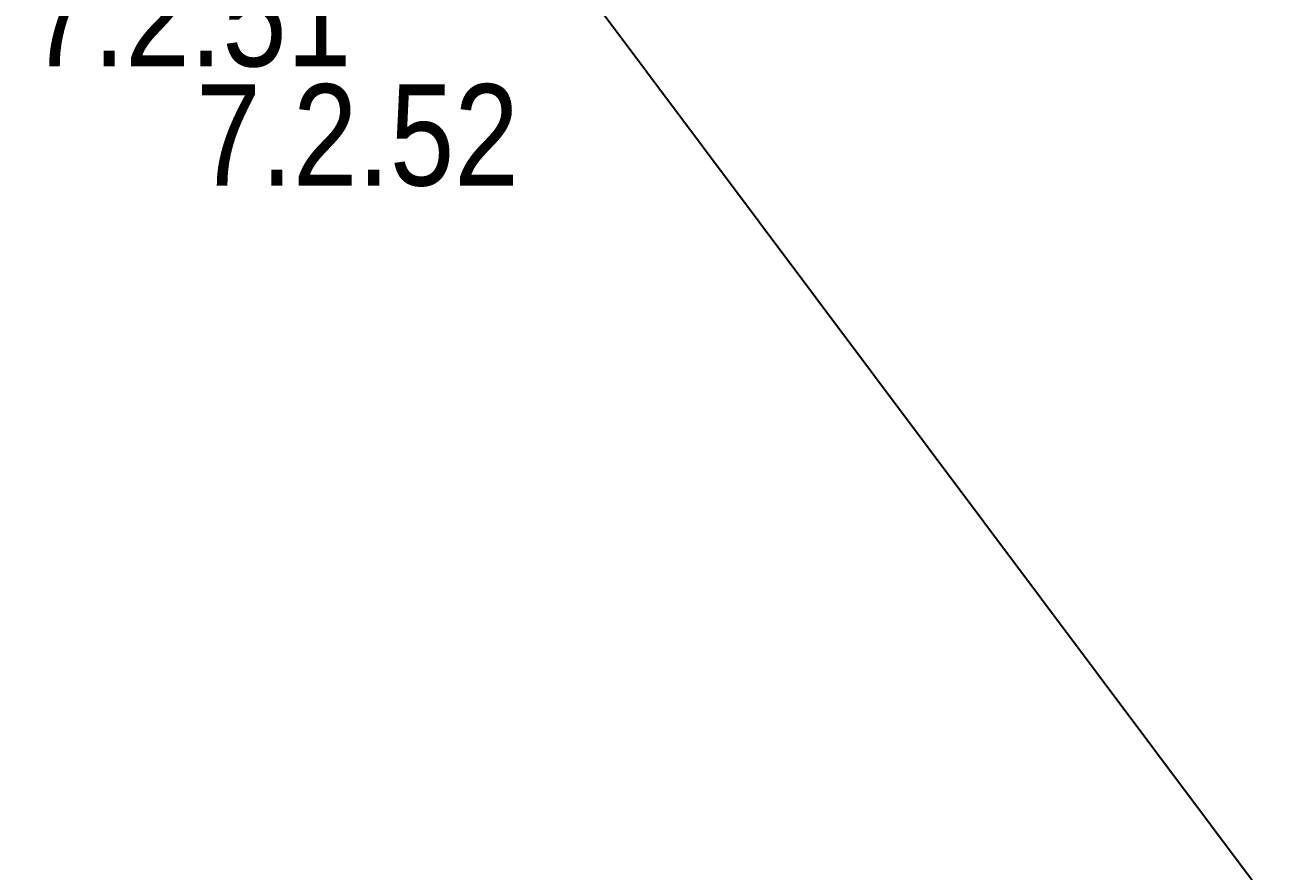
# Model space of a CAD drawing. Header units: millimetres. Extents: x -243740 to 150609, y -473655 to -165121.
# Drawn here: x 10288 to 13356, y -389779 to -387690 of the extents above; entities that cross this region are included whole.
import ezdxf
from ezdxf import colors
from ezdxf.entities.mleader import LeaderData, LeaderLine
from ezdxf.enums import TextEntityAlignment as Align
from ezdxf.math import Vec2, Vec3

# ---------------------------------------------------------------- set-up
doc = ezdxf.new("R2010")
doc.units = ezdxf.units.MM
doc.linetypes.add('Штрих', pattern=[6.35, 3.175, -3.175])
doc.layers.add('_Гр.ЩД-1C.10.4.I6.2', color=6, linetype='Continuous')
doc.layers.add('Вставка', color=252, linetype='Continuous')
for name, color, linetype, lineweight in [('A-ANNO-DIMS', 7, 'Continuous', 9), ('АР_монолит', 252, 'Continuous', 50), ('ПК', 252, 'Continuous', 30)]:
    doc.layers.add(name, color=color, linetype=linetype, lineweight=lineweight)
doc.styles.add('GOST 2.304', font='')
doc.styles.add('ISOCPEUR', font='isocpeur.ttf')
doc.styles.get("Standard").update_dxf_attribs({"font": 'ARIALN.TTF'})
doc.styles.get('GOST 2.304').set_extended_font_data('GOST Common')
doc.linetypes.add('Truba', pattern='A,3e-05,[4,MSH_7,S=1,R=0,X=0,Y=0],-3.022072', length=3.022102)
doc.dimstyles.new('М-200', dxfattribs={"dimtxt": 400, "dimasz": 160, "dimexe": 200, "dimexo": 400, "dimgap": 50, "dimtad": 1, "dimdec": 0, "dimzin": 0, "dimdsep": 46, "dimtxsty": 'GOST 2.304', "dimblk": 'ARCHTICK', "dimcen": 180, "dimdle": 200, "dimadec": 0, "dimazin": 0, "dimtfac": 1, "dimtdec": 0, "dimtmove": 1, "dimatfit": 0, "dimfxl": 1, "dimtolj": 1, "dimtzin": 0, "dimarcsym": 0})

# ---------------------------------------------------------------- blocks, each defined once
blk = doc.blocks.new('_ArchTick')
at = {"color": 0, "linetype": 'ByBlock', "const_width": 0.15}
blk.add_lwpolyline([(-0.5, -0.5), (0.5, 0.5)], dxfattribs=at)
blk = doc.blocks.new('*D46')
at = {"layer": 'A-ANNO-DIMS', "color": 0, "lineweight": -2, "transparency": 16777216}
blk.add_arc((-165703.8, -113309.3), 107894.2, 269.999998, 325.999999, dxfattribs=at)
at = {"layer": 'Defpoints', "color": 0, "lineweight": 30, "transparency": 16777216}
for p in [(-165703.8, -113309.3), (-165703.8, -113309.3), (-75741.3, -173989.8), (-131171, -215527.9), (-165703.8, -221903.3)]:
    blk.add_point(p, dxfattribs=at)
at = {"layer": 'A-ANNO-DIMS', "color": 0, "lineweight": -2, "transparency": 16777216, "xscale": 160, "yscale": 160, "zscale": 160}
for p, rotation in [((-76255.4, -173643), 55.99999895826774), ((-165703.8, -221203.5), 179.9999981265246)]:
    blk.add_blockref('_ArchTick', p, dxfattribs=dict(at, rotation=rotation))
at = {"layer": 'A-ANNO-DIMS', "color": 0, "transparency": 16777216, "insert": (-114299.5, -207822), "char_height": 400, "attachment_point": 5, "rotation": 28.5412, "style": 'GOST 2.304'}
blk.add_mtext('\\A1;56,0%%D', dxfattribs=at)
blk = doc.blocks.new('_Dot')
at = {"color": 0, "linetype": 'ByBlock', "lineweight": -2}
blk.add_line((-0.5, 0), (-1, 0), dxfattribs=at)
at = {"color": 0, "linetype": 'ByBlock', "const_width": 0.5}
blk.add_lwpolyline([(-0.25, 0, 1), (0.25, 0, 1)], format="xyb", close=True, dxfattribs=at)
blk = doc.blocks.new('Оси200')
at = {"layer": 'A-ANNO-DIMS'}
dim = blk.add_angular_dim_2l(base=(-131171, -215527.9), line1=((-165703.8, -113309.3), (-75741.3, -173989.8)), line2=((-165703.8, -113309.3), (-165703.8, -221903.3)), text='56,0%%D', dimstyle='М-200', override={"dimadec": 2, "dimtmove": 2}, dxfattribs=at)
dim.commit()
dim.dimension.update_dxf_attribs({"geometry": '*D46', "text_midpoint": (-114299.5, -207822), "dimtype": 130})
blk = doc.blocks.new('A$C010e0e93')
at = {"layer": 'A-ANNO-DIMS'}
blk.add_blockref('Оси200', (404603.7, 213803.6), dxfattribs=at)

msp = doc.modelspace()

# ---------------------------------------------------------------- block references
at = {"layer": 'Вставка', "linetype": 'Truba', "lineweight": 30, "ltscale": 100}
msp.add_blockref('A$C010e0e93', (-234640, -397437.2), dxfattribs=at)

# ---------------------------------------------------------------- next in the draw order: texts
at = {"layer": '_Гр.ЩД-1C.10.4.I6.2', "ltscale": 100}
for s, p in [('7.2.51', (10695.4, -387867.1)), ('7.2.52', (11109, -388161.3))]:
    msp.add_text(s, height=250, dxfattribs=at).set_placement(p, align=Align.BOTTOM_CENTER)

# ---------------------------------------------------------------- next in the draw order: leaders
ml = msp.add_multileader_mtext('Standard', dxfattribs=at)
ml.set_content('Гр.ЩД-1C.10.4.I6.2', color=256, style='ISOCPEUR')
ml.set_leader_properties()
ml.set_arrow_properties(name='DOT')
ml.build(insert=Vec2(0, 0))
ml.multileader.update_dxf_attribs({"has_dogleg": 0, "text_left_attachment_type": 6, "text_right_attachment_type": 6, "arrow_head_size": 100})
ctx = ml.context
ctx.base_point, ctx.char_height, ctx.arrow_head_size, ctx.landing_gap_size, ctx.plane_origin = Vec3(13506.8, -390054.5), 250, 100, 200, Vec3(98100.1, -262283.9)
ctx.left_attachment, ctx.right_attachment = 6, 6
notes = []
notes.append((ctx, [(0, (1, 1, 0), (13498.8, -390054.5), (1, 0), 8, [(1, [(11467.1, -387330.3)], 0, [])])]))
ctx.mtext.insert, ctx.mtext.width, ctx.mtext.flow_direction = Vec3(13706.8, -389729.5), 2425, 5
for ctx, leaders in notes:
    for number, flags, end, landing, length, lines in leaders:
        leader = LeaderData()
        leader.index, (leader.has_last_leader_line, leader.has_dogleg_vector, leader.attachment_direction) = number, flags
        leader.last_leader_point, leader.dogleg_vector, leader.dogleg_length = Vec3(end), Vec3(landing), length
        for number, points, colour, breaks in lines:
            line = LeaderLine()
            line.index, line.vertices, line.color, line.breaks = number, Vec3.list(points), colors.encode_raw_color(colour), breaks
            leader.lines.append(line)
        ctx.leaders.append(leader)

doc.saveas('drawing.dxf')
